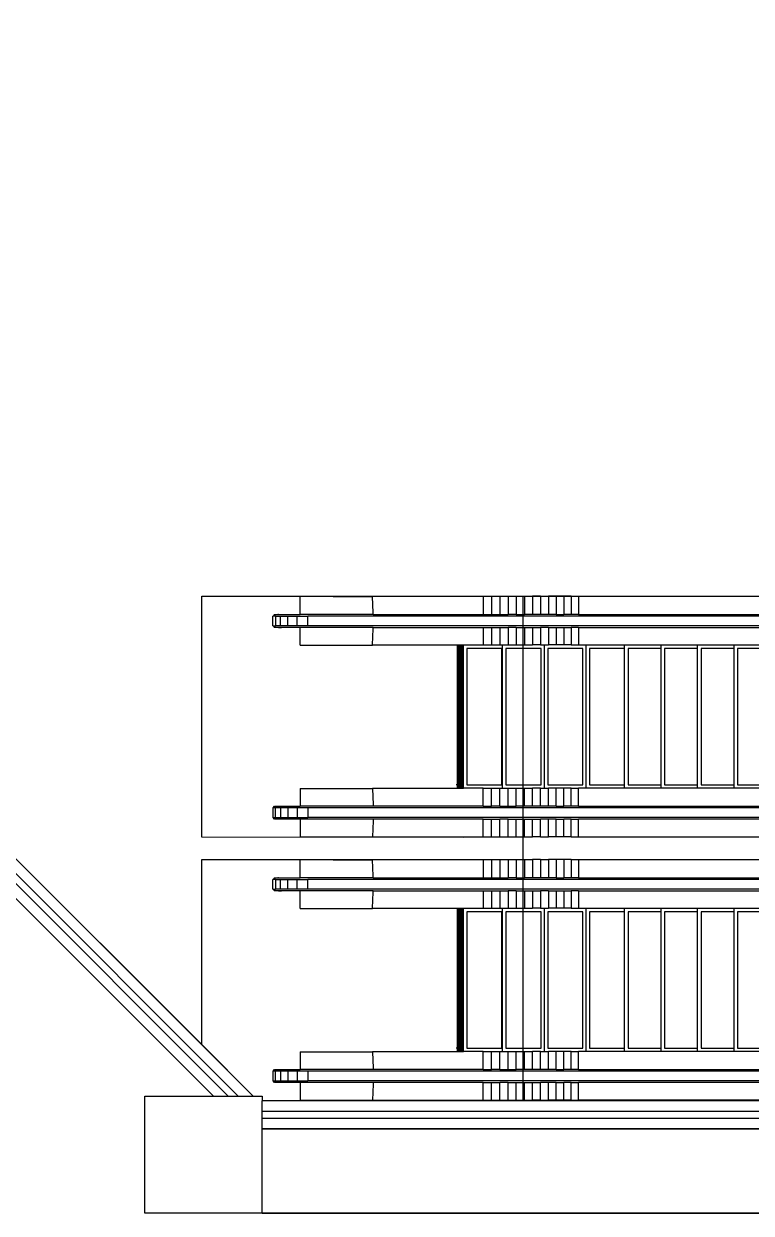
# Model space of a CAD drawing. Extents: x -81148 to 10972, y -53931 to 52487.
# Drawn here: x -34405 to -29225, y -17386 to -8911 of the extents above; entities that cross this region are included whole.
import ezdxf

# ---------------------------------------------------------------- set-up
doc = ezdxf.new("R2010")
doc.units = 0
doc.layers.get('0').update_dxf_attribs({"linetype": 'CONTINUOUS'})

msp = doc.modelspace()

# ---------------------------------------------------------------- linework, layer by layer
for p, q in [((-41707.9, -7615.7), (-33138.2, -16185.4)), ((-41707.9, -7615.7), (-32772.2, -16551.4)), ((-41707.9, -7721.8), (-32878.3, -16551.4)), ((-41707.9, -7792.5), (-32949, -16551.4)), ((-41707.9, -7898.6), (-33055, -16551.4)), ((-33138.2, -14706.4), (-33138.2, -12990.4)), ((-33138.2, -12990.4), (-33134.2, -12990.4)), ((-33134.2, -12990.4), (-32200.8, -12992)), ((-33134.2, -12990.4), (-31920.9, -12990.4)), ((-32437.2, -13120.5), (-32437.2, -12992)), ((-32200.8, -12992), (-32437.2, -12992)), ((-32200.8, -12992), (-31920.9, -12992)), ((-31920.9, -12990.4), (-31133.3, -12990.4)), ((-31920.9, -12990.4), (-31920.9, -12992)), ((-31917.2, -13107.4), (-31920.9, -12992)), ((-31133.3, -12990.4), (-31074.5, -12990.4)), ((-31133.3, -12990.4), (-31133.3, -13120.5)), ((-31074.5, -12990.4), (-31015.5, -12990.4)), ((-31074.5, -12990.4), (-31074.5, -13120.5)), ((-31015.5, -12990.4), (-30956.6, -12990.4)), ((-31015.5, -12990.4), (-31015.5, -13120.5)), ((-30956.6, -12990.4), (-30898.1, -12990.4)), ((-30956.6, -12990.4), (-30956.6, -13120.5)), ((-30898.1, -12990.4), (-30840, -12990.4)), ((-30898.1, -12990.4), (-30898.1, -13120.5)), ((-30849.2, -14838.4), (-30849.2, -12990.4)), ((-30849.2, -12990.4), (-25054.4, -12990.4)), ((-30840, -12990.4), (-30782.4, -12990.4)), ((-30840, -12990.4), (-30840, -13120.5)), ((-30725.5, -12990.4), (-30782.4, -12990.4)), ((-30782.4, -12990.4), (-30782.4, -13120.5)), ((-30725.5, -12990.4), (-30669.3, -12990.4)), ((-30725.5, -12990.4), (-30725.5, -13120.5)), ((-30614, -12990.4), (-30669.3, -12990.4)), ((-30669.3, -12990.4), (-30669.3, -13120.5)), ((-30559.7, -12990.4), (-30614, -12990.4)), ((-30614, -12990.4), (-30614, -13120.5)), ((-30559.7, -12990.4), (-30559.7, -13120.5)), ((-30506.5, -12990.4), (-30559.7, -12990.4)), ((-30506.5, -12990.4), (-30454.7, -12990.4)), ((-30506.5, -12990.4), (-30506.5, -13120.5)), ((-30454.7, -12990.4), (-30454.7, -13120.5)), ((-30454.7, -12990.4), (-19859.2, -12990.4)), ((-32628.2, -13132.1), (-32630.7, -13132.1)), ((-32630.7, -13201.3), (-32630.7, -13132.1)), ((-32620.7, -13120.5), (-32628.2, -13132.1)), ((-32613.5, -13132.1), (-32628.2, -13132.1)), ((-32613.5, -13132.1), (-32620.7, -13120.5)), ((-32620.7, -13120.5), (-32437.2, -13120.5)), ((-32613.5, -13132.1), (-32613.5, -13201.3)), ((-32613.5, -13132.1), (-32577.3, -13132.1)), ((-32590.5, -13120.5), (-32596.6, -13120.5)), ((-32577.3, -13201.3), (-32577.3, -13132.1)), ((-32577.3, -13132.1), (-32524.6, -13132.1)), ((-32524.6, -13201.3), (-32524.6, -13132.1)), ((-32524.6, -13132.1), (-32458.3, -13132.1)), ((-32458.3, -13201.3), (-32458.3, -13132.1)), ((-32458.3, -13132.1), (-32382.7, -13132.1)), ((-31917.2, -13120.5), (-32437.2, -13120.5)), ((-32382.7, -13201.3), (-32382.7, -13132.1)), ((-25902.9, -13132.1), (-32382.7, -13132.1)), ((-31917.2, -13120.5), (-31917.2, -13107.4)), ((-31917.2, -13120.5), (-31133.3, -13120.5)), ((-31133.3, -13120.5), (-31074.5, -13120.5)), ((-31074.5, -13120.5), (-31015.5, -13120.5)), ((-31015.5, -13120.5), (-30956.6, -13120.5)), ((-30898.1, -13120.5), (-30956.6, -13120.5)), ((-30898.1, -13120.5), (-30840, -13120.5)), ((-30782.4, -13120.5), (-30840, -13120.5)), ((-30725.5, -13120.5), (-30782.4, -13120.5)), ((-30669.3, -13120.5), (-30725.5, -13120.5)), ((-30614, -13120.5), (-30669.3, -13120.5)), ((-30614, -13120.5), (-30559.7, -13120.5)), ((-30506.5, -13120.5), (-30559.7, -13120.5)), ((-30454.7, -13120.5), (-30506.5, -13120.5)), ((-30454.7, -13120.5), (-25888.4, -13120.5)), ((-32630.7, -13201.3), (-32628.2, -13201.3)), ((-32628.2, -13201.3), (-32613.5, -13201.3)), ((-32628.2, -13201.3), (-32620.7, -13212.8)), ((-32620.7, -13212.8), (-32613.5, -13201.3)), ((-32437.2, -13212.8), (-32620.7, -13212.8)), ((-32577.3, -13201.3), (-32613.5, -13201.3)), ((-32590.5, -13212.8), (-32568.9, -13212.8)), ((-32524.6, -13201.3), (-32577.3, -13201.3)), ((-32458.3, -13201.3), (-32524.6, -13201.3)), ((-32382.7, -13201.3), (-32458.3, -13201.3)), ((-32437.2, -13338.1), (-32437.2, -13212.8)), ((-31917.2, -13212.8), (-32437.2, -13212.8)), ((-23783.9, -13201.3), (-32382.7, -13201.3)), ((-31917.2, -13222.8), (-31917.2, -13212.8)), ((-31917.2, -13212.8), (-31133.3, -13212.8)), ((-31133.3, -13212.8), (-31133.3, -13336.5)), ((-31133.3, -13212.8), (-31074.5, -13212.8)), ((-31074.5, -13212.8), (-31074.5, -13336.5)), ((-31074.5, -13212.8), (-31015.5, -13212.8)), ((-31015.5, -13212.8), (-31015.5, -13336.5)), ((-31015.5, -13212.8), (-30956.6, -13212.8)), ((-30956.6, -13212.8), (-30956.6, -13336.5)), ((-30898.1, -13212.8), (-30956.6, -13212.8)), ((-30898.1, -13212.8), (-30898.1, -13336.5)), ((-30898.1, -13212.8), (-30840, -13212.8)), ((-30840, -13212.8), (-30840, -13336.5)), ((-30840, -13212.8), (-30782.4, -13212.8)), ((-30782.4, -13212.8), (-30782.4, -13336.5)), ((-30782.4, -13212.8), (-30725.5, -13212.8)), ((-30725.5, -13212.8), (-30725.5, -13336.5)), ((-30669.3, -13212.8), (-30725.5, -13212.8)), ((-30669.3, -13212.8), (-30669.3, -13336.5)), ((-30669.3, -13212.8), (-30614, -13212.8)), ((-30614, -13212.8), (-30614, -13336.5)), ((-30614, -13212.8), (-30559.7, -13212.8)), ((-30559.7, -13212.8), (-30559.7, -13336.5)), ((-30559.7, -13212.8), (-30506.5, -13212.8)), ((-30506.5, -13212.8), (-30506.5, -13336.5)), ((-30454.7, -13212.8), (-30506.5, -13212.8)), ((-30454.7, -13212.8), (-30454.7, -13336.5)), ((-30454.7, -13212.8), (-23763.9, -13212.8)), ((-31920.8, -13336.5), (-31917.2, -13222.8)), ((-32437.2, -13338.1), (-31920.9, -13338.1)), ((-31920.9, -13338.1), (-31920.8, -13336.5)), ((-31920.8, -13336.5), (-31323.5, -13336.5)), ((-31323.5, -13336.5), (-31319.7, -13336.5)), ((-31319.7, -13336.5), (-31319.7, -14358.7)), ((-31319.7, -13336.5), (-31315.9, -13336.5)), ((-31315.9, -13336.5), (-31315.9, -14358.7)), ((-31315.9, -13336.5), (-31311.9, -13336.5)), ((-31311.9, -14358.7), (-31311.9, -13336.5)), ((-31311.9, -13336.5), (-31307.9, -13336.5)), ((-31307.9, -13336.5), (-31307.9, -14358.7)), ((-31307.9, -13336.5), (-31303.8, -13336.5)), ((-31303.8, -13336.5), (-31303.8, -14358.7)), ((-31303.8, -13336.5), (-31299.6, -13336.5)), ((-31299.6, -13336.5), (-31299.6, -14358.7)), ((-31299.6, -13336.5), (-31295.3, -13336.5)), ((-31295.3, -13336.5), (-31295.3, -14358.7)), ((-31295.3, -13336.5), (-31291, -13336.5)), ((-31291, -13336.5), (-31291, -14358.7)), ((-31291, -13336.5), (-31286.7, -13336.5)), ((-31286.7, -13336.5), (-31286.7, -14358.7)), ((-31286.7, -13336.5), (-31282.3, -13336.5)), ((-31282.3, -13336.5), (-31282.3, -14358.7)), ((-31282.3, -13336.5), (-31277.9, -13336.5)), ((-31277.9, -14358.7), (-31277.9, -13336.5)), ((-31277.9, -13336.5), (-31273.5, -13336.5)), ((-31273.5, -14358.7), (-31273.5, -13336.5)), ((-31273.5, -13336.5), (-31133.3, -13336.5)), ((-31249.9, -13362.2), (-31249.9, -14333)), ((-30999.9, -13362.2), (-31249.9, -13362.2)), ((-31133.3, -13336.5), (-31074.5, -13336.5)), ((-31074.5, -13336.5), (-31015.5, -13336.5)), ((-31015.5, -13336.5), (-30995.9, -13336.5)), ((-30999.9, -14333), (-30999.9, -13362.2)), ((-30995.9, -14358.7), (-30995.9, -13336.5)), ((-30995.9, -13336.5), (-30956.6, -13336.5)), ((-30970.9, -13362.2), (-30970.9, -14333)), ((-30720.9, -13362.2), (-30970.9, -13362.2)), ((-30956.6, -13336.5), (-30898.1, -13336.5)), ((-30898.1, -13336.5), (-30840, -13336.5)), ((-30840, -13336.5), (-30782.4, -13336.5)), ((-30725.5, -13336.5), (-30782.4, -13336.5)), ((-30725.5, -13336.5), (-30697.5, -13336.5)), ((-30720.9, -14333), (-30720.9, -13362.2)), ((-30697.5, -14358.7), (-30697.5, -13336.5)), ((-30697.5, -13336.5), (-30669.3, -13336.5)), ((-30672.5, -13362.2), (-30672.5, -14333)), ((-30422.5, -13362.2), (-30672.5, -13362.2)), ((-30614, -13336.5), (-30669.3, -13336.5)), ((-30559.7, -13336.5), (-30614, -13336.5)), ((-30506.5, -13336.5), (-30559.7, -13336.5)), ((-30506.5, -13336.5), (-30454.7, -13336.5)), ((-30454.7, -13336.5), (-30400.2, -13336.5)), ((-30422.5, -14333), (-30422.5, -13362.2)), ((-30400.2, -14358.7), (-30400.2, -13336.5)), ((-30400.2, -13336.5), (-30126.3, -13336.5)), ((-30375.2, -13362.2), (-30375.2, -14333)), ((-30126.3, -13362.2), (-30375.2, -13362.2)), ((-30126.3, -13336.5), (-29866.5, -13336.5)), ((-30126.3, -13362.2), (-30126.3, -13336.5)), ((-30126.3, -14333), (-30126.3, -13362.2)), ((-30101.3, -13362.2), (-30101.3, -14333)), ((-29866.5, -13362.2), (-30101.3, -13362.2)), ((-29866.5, -13336.5), (-29606.7, -13336.5)), ((-29866.5, -13362.2), (-29866.5, -13336.5)), ((-29866.5, -14333), (-29866.5, -13362.2)), ((-29841.5, -13362.2), (-29841.5, -14333)), ((-29606.7, -13362.2), (-29841.5, -13362.2)), ((-29606.7, -13336.5), (-29346.9, -13336.5)), ((-29606.7, -13362.2), (-29606.7, -13336.5)), ((-29606.7, -14333), (-29606.7, -13362.2)), ((-29581.7, -13362.2), (-29581.7, -14333)), ((-29346.9, -13362.2), (-29581.7, -13362.2)), ((-29346.9, -13336.5), (-29087, -13336.5)), ((-29346.9, -13362.2), (-29346.9, -13336.5)), ((-29346.9, -14333), (-29346.9, -13362.2)), ((-29321.9, -13362.2), (-29321.9, -14333)), ((-29087, -13362.2), (-29321.9, -13362.2)), ((-32437.2, -14360.3), (-32437.2, -14485.6)), ((-32437.2, -14360.3), (-31920.9, -14360.3)), ((-31920.9, -14360.3), (-31920.9, -14358.7)), ((-31920.9, -14358.7), (-31323.5, -14358.7)), ((-31920.9, -14360.3), (-31917.2, -14475.7)), ((-31323.5, -14333), (-31324.9, -14333)), ((-31323.5, -14358.7), (-31319.7, -14358.7)), ((-31319.7, -14358.7), (-31315.9, -14358.7)), ((-31315.9, -14358.7), (-31311.9, -14358.7)), ((-31311.9, -14358.7), (-31307.9, -14358.7)), ((-31307.9, -14358.7), (-31303.8, -14358.7)), ((-31303.8, -14358.7), (-31299.6, -14358.7)), ((-31299.6, -14358.7), (-31295.3, -14358.7)), ((-31295.3, -14358.7), (-31291, -14358.7)), ((-31291, -14358.7), (-31286.7, -14358.7)), ((-31286.7, -14358.7), (-31282.3, -14358.7)), ((-31282.3, -14358.7), (-31277.9, -14358.7)), ((-31277.9, -14358.7), (-31273.5, -14358.7)), ((-31133.3, -14358.7), (-31273.5, -14358.7)), ((-31249.9, -14333), (-30999.9, -14333)), ((-31133.3, -14358.7), (-31074.5, -14358.7)), ((-31133.3, -14485.6), (-31133.3, -14358.7)), ((-31074.5, -14358.7), (-31015.5, -14358.7)), ((-31074.5, -14485.6), (-31074.5, -14358.7)), ((-31015.5, -14485.6), (-31015.5, -14358.7)), ((-31015.5, -14358.7), (-30995.9, -14358.7)), ((-30995.9, -14358.7), (-30956.6, -14358.7)), ((-30970.9, -14333), (-30720.9, -14333)), ((-30956.6, -14358.7), (-30898.1, -14358.7)), ((-30956.6, -14485.6), (-30956.6, -14358.7)), ((-30898.1, -14358.7), (-30840, -14358.7)), ((-30898.1, -14485.6), (-30898.1, -14358.7)), ((-30840, -14358.7), (-30782.4, -14358.7)), ((-30840, -14485.6), (-30840, -14358.7)), ((-30725.5, -14358.7), (-30782.4, -14358.7)), ((-30782.4, -14485.6), (-30782.4, -14358.7)), ((-30725.5, -14485.6), (-30725.5, -14358.7)), ((-30725.5, -14358.7), (-30697.5, -14358.7)), ((-30697.5, -14358.7), (-30669.3, -14358.7)), ((-30672.5, -14333), (-30422.5, -14333)), ((-30614, -14358.7), (-30669.3, -14358.7)), ((-30669.3, -14485.6), (-30669.3, -14358.7)), ((-30559.7, -14358.7), (-30614, -14358.7)), ((-30614, -14485.6), (-30614, -14358.7)), ((-30506.5, -14358.7), (-30559.7, -14358.7)), ((-30559.7, -14485.6), (-30559.7, -14358.7)), ((-30506.5, -14358.7), (-30454.7, -14358.7)), ((-30506.5, -14485.6), (-30506.5, -14358.7)), ((-30454.7, -14485.6), (-30454.7, -14358.7)), ((-30400.2, -14358.7), (-30454.7, -14358.7)), ((-30126.3, -14358.7), (-30400.2, -14358.7)), ((-30375.2, -14333), (-30126.3, -14333)), ((-30126.3, -14358.7), (-30126.3, -14333)), ((-29866.5, -14358.7), (-30126.3, -14358.7)), ((-30101.3, -14333), (-29866.5, -14333)), ((-29866.5, -14358.7), (-29866.5, -14333)), ((-29606.7, -14358.7), (-29866.5, -14358.7)), ((-29841.5, -14333), (-29606.7, -14333)), ((-29606.7, -14358.7), (-29606.7, -14333)), ((-29346.9, -14358.7), (-29606.7, -14358.7)), ((-29581.7, -14333), (-29346.9, -14333)), ((-29346.9, -14358.7), (-29346.9, -14333)), ((-29087, -14358.7), (-29346.9, -14358.7)), ((-29321.9, -14333), (-29087, -14333)), ((-32628.2, -14497.1), (-32620.7, -14485.6)), ((-32620.7, -14485.6), (-32613.5, -14497.1)), ((-32620.7, -14485.6), (-32437.2, -14485.6)), ((-31917.2, -14485.6), (-32437.2, -14485.6)), ((-31917.2, -14475.7), (-31917.2, -14485.6)), ((-31133.3, -14485.6), (-31917.2, -14485.6)), ((-31133.3, -14485.6), (-31074.5, -14485.6)), ((-31015.5, -14485.6), (-31074.5, -14485.6)), ((-31015.5, -14485.6), (-30956.6, -14485.6)), ((-30956.6, -14485.6), (-30898.1, -14485.6)), ((-30840, -14485.6), (-30898.1, -14485.6)), ((-30782.4, -14485.6), (-30840, -14485.6)), ((-30725.5, -14485.6), (-30782.4, -14485.6)), ((-30669.3, -14485.6), (-30725.5, -14485.6)), ((-30614, -14485.6), (-30669.3, -14485.6)), ((-30614, -14485.6), (-30559.7, -14485.6)), ((-30506.5, -14485.6), (-30559.7, -14485.6)), ((-30454.7, -14485.6), (-30506.5, -14485.6)), ((-30454.7, -14485.6), (-25882.9, -14485.6)), ((-32630.7, -14497.1), (-32630.7, -14566.4)), ((-32628.2, -14497.1), (-32630.7, -14497.1)), ((-32630.7, -14566.4), (-32628.2, -14566.4)), ((-32613.5, -14497.1), (-32628.2, -14497.1)), ((-32620.7, -14577.9), (-32628.2, -14566.4)), ((-32628.2, -14566.4), (-32613.5, -14566.4)), ((-32613.5, -14566.4), (-32620.7, -14577.9)), ((-32613.5, -14566.4), (-32613.5, -14497.1)), ((-32577.3, -14497.1), (-32613.5, -14497.1)), ((-32613.5, -14566.4), (-32577.3, -14566.4)), ((-32577.3, -14497.1), (-32577.3, -14566.4)), ((-32524.6, -14497.1), (-32577.3, -14497.1)), ((-32577.3, -14566.4), (-32524.6, -14566.4)), ((-32458.3, -14497.1), (-32524.6, -14497.1)), ((-32524.6, -14497.1), (-32524.6, -14566.4)), ((-32524.6, -14566.4), (-32458.3, -14566.4)), ((-32382.7, -14497.1), (-32458.3, -14497.1)), ((-32458.3, -14497.1), (-32458.3, -14566.4)), ((-32458.3, -14566.4), (-32382.7, -14566.4)), ((-32382.7, -14497.1), (-32382.7, -14566.4)), ((-25902.9, -14497.1), (-32382.7, -14497.1)), ((-25902.9, -14566.4), (-32382.7, -14566.4)), ((-32437.2, -14577.9), (-32620.7, -14577.9)), ((-32437.2, -14577.9), (-32437.2, -14706.4)), ((-31917.2, -14577.9), (-32437.2, -14577.9)), ((-31917.2, -14591), (-31920.8, -14704.8)), ((-31917.2, -14577.9), (-31917.2, -14591)), ((-31133.3, -14577.9), (-31917.2, -14577.9)), ((-31133.3, -14704.8), (-31133.3, -14577.9)), ((-31133.3, -14577.9), (-31074.5, -14577.9)), ((-31074.5, -14704.8), (-31074.5, -14577.9)), ((-31074.5, -14577.9), (-31015.5, -14577.9)), ((-31015.5, -14704.8), (-31015.5, -14577.9)), ((-30956.6, -14577.9), (-31015.5, -14577.9)), ((-30956.6, -14704.8), (-30956.6, -14577.9)), ((-30956.6, -14577.9), (-30898.1, -14577.9)), ((-30898.1, -14704.8), (-30898.1, -14577.9)), ((-30898.1, -14577.9), (-30840, -14577.9)), ((-30840, -14704.8), (-30840, -14577.9)), ((-30840, -14577.9), (-30782.4, -14577.9)), ((-30782.4, -14704.8), (-30782.4, -14577.9)), ((-30782.4, -14577.9), (-30725.5, -14577.9)), ((-30725.5, -14704.8), (-30725.5, -14577.9)), ((-30669.3, -14577.9), (-30725.5, -14577.9)), ((-30669.3, -14704.8), (-30669.3, -14577.9)), ((-30614, -14577.9), (-30669.3, -14577.9)), ((-30614, -14704.8), (-30614, -14577.9)), ((-30614, -14577.9), (-30559.7, -14577.9)), ((-30559.7, -14704.8), (-30559.7, -14577.9)), ((-30506.5, -14577.9), (-30559.7, -14577.9)), ((-30506.5, -14704.8), (-30506.5, -14577.9)), ((-30506.5, -14577.9), (-30454.7, -14577.9)), ((-30454.7, -14704.8), (-30454.7, -14577.9)), ((-25882.9, -14577.9), (-30454.7, -14577.9)), ((-31274.9, -14709.4), (-33138.2, -14706.4)), ((-31920.9, -14706.4), (-32437.2, -14706.4)), ((-31920.8, -14704.8), (-31920.9, -14706.4)), ((-31920.8, -14704.8), (-31274.9, -14704.8)), ((-31274.9, -14704.8), (-31274.9, -14709.4)), ((-31274.9, -14704.8), (-31133.3, -14704.8)), ((-31133.3, -14704.8), (-31074.5, -14704.8)), ((-31074.5, -14704.8), (-31015.5, -14704.8)), ((-31015.5, -14704.8), (-30956.6, -14704.8)), ((-30956.6, -14704.8), (-30898.1, -14704.8)), ((-30898.1, -14704.8), (-30840, -14704.8)), ((-30840, -14704.8), (-30782.4, -14704.8)), ((-30725.5, -14704.8), (-30782.4, -14704.8)), ((-30725.5, -14704.8), (-30669.3, -14704.8)), ((-30614, -14704.8), (-30669.3, -14704.8)), ((-30559.7, -14704.8), (-30614, -14704.8)), ((-30506.5, -14704.8), (-30559.7, -14704.8)), ((-30506.5, -14704.8), (-30454.7, -14704.8)), ((-30454.7, -14704.8), (-19859.2, -14704.8)), ((-33138.2, -16185.4), (-33138.2, -14866.7)), ((-33138.2, -14866.7), (-33134.2, -14866.7)), ((-33134.2, -14866.7), (-32200.8, -14868.3)), ((-33134.2, -14866.7), (-31920.9, -14866.7)), ((-32437.2, -14996.8), (-32437.2, -14868.3)), ((-32200.8, -14868.3), (-32437.2, -14868.3)), ((-32200.8, -14868.3), (-31920.9, -14868.3)), ((-31920.9, -14866.7), (-31133.3, -14866.7)), ((-31920.9, -14866.7), (-31920.9, -14868.3)), ((-31917.2, -14983.7), (-31920.9, -14868.3)), ((-31133.3, -14866.7), (-31074.5, -14866.7)), ((-31133.3, -14866.7), (-31133.3, -14996.8)), ((-31074.5, -14866.7), (-31015.5, -14866.7)), ((-31074.5, -14866.7), (-31074.5, -14996.8)), ((-31015.5, -14866.7), (-30956.6, -14866.7)), ((-31015.5, -14866.7), (-31015.5, -14996.8)), ((-30956.6, -14866.7), (-30898.1, -14866.7)), ((-30956.6, -14866.7), (-30956.6, -14996.8)), ((-30898.1, -14866.7), (-30840, -14866.7)), ((-30898.1, -14866.7), (-30898.1, -14996.8)), ((-30849.2, -16586.4), (-30849.2, -14838.4)), ((-30840, -14866.7), (-30782.4, -14866.7)), ((-30840, -14866.7), (-30840, -14996.8)), ((-30725.5, -14866.7), (-30782.4, -14866.7)), ((-30782.4, -14866.7), (-30782.4, -14996.8)), ((-30725.5, -14866.7), (-30669.3, -14866.7)), ((-30725.5, -14866.7), (-30725.5, -14996.8)), ((-30614, -14866.7), (-30669.3, -14866.7)), ((-30669.3, -14866.7), (-30669.3, -14996.8)), ((-30559.7, -14866.7), (-30614, -14866.7)), ((-30614, -14866.7), (-30614, -14996.8)), ((-30559.7, -14866.7), (-30559.7, -14996.8)), ((-30506.5, -14866.7), (-30559.7, -14866.7)), ((-30506.5, -14866.7), (-30454.7, -14866.7)), ((-30506.5, -14866.7), (-30506.5, -14996.8)), ((-30454.7, -14866.7), (-30454.7, -14996.8)), ((-30454.7, -14866.7), (-19859.2, -14866.7)), ((-32620.7, -14996.8), (-32628.2, -15008.4)), ((-32613.5, -15008.4), (-32620.7, -14996.8)), ((-32620.7, -14996.8), (-32437.2, -14996.8)), ((-32590.5, -14996.8), (-32596.6, -14996.8)), ((-31917.2, -14996.8), (-32437.2, -14996.8)), ((-31917.2, -14996.8), (-31917.2, -14983.7)), ((-31917.2, -14996.8), (-31133.3, -14996.8)), ((-31133.3, -14996.8), (-31074.5, -14996.8)), ((-31074.5, -14996.8), (-31015.5, -14996.8)), ((-31015.5, -14996.8), (-30956.6, -14996.8)), ((-30898.1, -14996.8), (-30956.6, -14996.8)), ((-30898.1, -14996.8), (-30840, -14996.8)), ((-30782.4, -14996.8), (-30840, -14996.8)), ((-30725.5, -14996.8), (-30782.4, -14996.8)), ((-30669.3, -14996.8), (-30725.5, -14996.8)), ((-30614, -14996.8), (-30669.3, -14996.8)), ((-30614, -14996.8), (-30559.7, -14996.8)), ((-30506.5, -14996.8), (-30559.7, -14996.8)), ((-30454.7, -14996.8), (-30506.5, -14996.8)), ((-30454.7, -14996.8), (-25888.4, -14996.8)), ((-32628.2, -15008.4), (-32630.7, -15008.4)), ((-32630.7, -15077.6), (-32630.7, -15008.4)), ((-32630.7, -15077.6), (-32628.2, -15077.6)), ((-32613.5, -15008.4), (-32628.2, -15008.4)), ((-32628.2, -15077.6), (-32613.5, -15077.6)), ((-32628.2, -15077.6), (-32620.7, -15089.1)), ((-32620.7, -15089.1), (-32613.5, -15077.6)), ((-32613.5, -15008.4), (-32613.5, -15077.6)), ((-32613.5, -15008.4), (-32577.3, -15008.4)), ((-32577.3, -15077.6), (-32613.5, -15077.6)), ((-32577.3, -15077.6), (-32577.3, -15008.4)), ((-32577.3, -15008.4), (-32524.6, -15008.4)), ((-32524.6, -15077.6), (-32577.3, -15077.6)), ((-32524.6, -15077.6), (-32524.6, -15008.4)), ((-32524.6, -15008.4), (-32458.3, -15008.4)), ((-32458.3, -15077.6), (-32524.6, -15077.6)), ((-32458.3, -15077.6), (-32458.3, -15008.4)), ((-32458.3, -15008.4), (-32382.7, -15008.4)), ((-32382.7, -15077.6), (-32458.3, -15077.6)), ((-32382.7, -15077.6), (-32382.7, -15008.4)), ((-25902.9, -15008.4), (-32382.7, -15008.4)), ((-23783.9, -15077.6), (-32382.7, -15077.6)), ((-32437.2, -15089.1), (-32620.7, -15089.1)), ((-32590.5, -15089.1), (-32568.9, -15089.1)), ((-32437.2, -15214.5), (-32437.2, -15089.1)), ((-31917.2, -15089.1), (-32437.2, -15089.1)), ((-31920.8, -15212.9), (-31917.2, -15099.1)), ((-31917.2, -15099.1), (-31917.2, -15089.1)), ((-31917.2, -15089.1), (-31133.3, -15089.1)), ((-31133.3, -15089.1), (-31133.3, -15212.9)), ((-31133.3, -15089.1), (-31074.5, -15089.1)), ((-31074.5, -15089.1), (-31074.5, -15212.9)), ((-31074.5, -15089.1), (-31015.5, -15089.1)), ((-31015.5, -15089.1), (-31015.5, -15212.9)), ((-31015.5, -15089.1), (-30956.6, -15089.1)), ((-30956.6, -15089.1), (-30956.6, -15212.9)), ((-30898.1, -15089.1), (-30956.6, -15089.1)), ((-30898.1, -15089.1), (-30898.1, -15212.9)), ((-30898.1, -15089.1), (-30840, -15089.1)), ((-30840, -15089.1), (-30840, -15212.9)), ((-30840, -15089.1), (-30782.4, -15089.1)), ((-30782.4, -15089.1), (-30782.4, -15212.9)), ((-30782.4, -15089.1), (-30725.5, -15089.1)), ((-30725.5, -15089.1), (-30725.5, -15212.9)), ((-30669.3, -15089.1), (-30725.5, -15089.1)), ((-30669.3, -15089.1), (-30669.3, -15212.9)), ((-30669.3, -15089.1), (-30614, -15089.1)), ((-30614, -15089.1), (-30614, -15212.9)), ((-30614, -15089.1), (-30559.7, -15089.1)), ((-30559.7, -15089.1), (-30559.7, -15212.9)), ((-30559.7, -15089.1), (-30506.5, -15089.1)), ((-30506.5, -15089.1), (-30506.5, -15212.9)), ((-30454.7, -15089.1), (-30506.5, -15089.1)), ((-30454.7, -15089.1), (-30454.7, -15212.9)), ((-30454.7, -15089.1), (-23763.9, -15089.1)), ((-32437.2, -15214.5), (-31920.9, -15214.5)), ((-31920.9, -15214.5), (-31920.8, -15212.9)), ((-31920.8, -15212.9), (-31323.5, -15212.9)), ((-31323.5, -15212.9), (-31319.7, -15212.9)), ((-31319.7, -15212.9), (-31319.7, -16235)), ((-31319.7, -15212.9), (-31315.9, -15212.9)), ((-31315.9, -15212.9), (-31315.9, -16235)), ((-31315.9, -15212.9), (-31311.9, -15212.9)), ((-31311.9, -16235), (-31311.9, -15212.9)), ((-31311.9, -15212.9), (-31307.9, -15212.9)), ((-31307.9, -15212.9), (-31307.9, -16235)), ((-31307.9, -15212.9), (-31303.8, -15212.9)), ((-31303.8, -15212.9), (-31303.8, -16235)), ((-31303.8, -15212.9), (-31299.6, -15212.9)), ((-31299.6, -15212.9), (-31299.6, -16235)), ((-31299.6, -15212.9), (-31295.3, -15212.9)), ((-31295.3, -15212.9), (-31295.3, -16235)), ((-31295.3, -15212.9), (-31291, -15212.9)), ((-31291, -15212.9), (-31291, -16235)), ((-31291, -15212.9), (-31286.7, -15212.9)), ((-31286.7, -15212.9), (-31286.7, -16235)), ((-31286.7, -15212.9), (-31282.3, -15212.9)), ((-31282.3, -15212.9), (-31282.3, -16235)), ((-31282.3, -15212.9), (-31277.9, -15212.9)), ((-31277.9, -16235), (-31277.9, -15212.9)), ((-31277.9, -15212.9), (-31273.5, -15212.9)), ((-31273.5, -16235), (-31273.5, -15212.9)), ((-31273.5, -15212.9), (-31133.3, -15212.9)), ((-31249.9, -15238.5), (-31249.9, -16209.4)), ((-30999.9, -15238.5), (-31249.9, -15238.5)), ((-31133.3, -15212.9), (-31074.5, -15212.9)), ((-31074.5, -15212.9), (-31015.5, -15212.9)), ((-31015.5, -15212.9), (-30995.9, -15212.9)), ((-30999.9, -16209.4), (-30999.9, -15238.5)), ((-30995.9, -16235), (-30995.9, -15212.9)), ((-30995.9, -15212.9), (-30956.6, -15212.9)), ((-30970.9, -15238.5), (-30970.9, -16209.4)), ((-30720.9, -15238.5), (-30970.9, -15238.5)), ((-30956.6, -15212.9), (-30898.1, -15212.9)), ((-30898.1, -15212.9), (-30840, -15212.9)), ((-30840, -15212.9), (-30782.4, -15212.9)), ((-30725.5, -15212.9), (-30782.4, -15212.9)), ((-30725.5, -15212.9), (-30697.5, -15212.9)), ((-30720.9, -16209.4), (-30720.9, -15238.5)), ((-30697.5, -16235), (-30697.5, -15212.9)), ((-30697.5, -15212.9), (-30669.3, -15212.9)), ((-30672.5, -15238.5), (-30672.5, -16209.4)), ((-30422.5, -15238.5), (-30672.5, -15238.5)), ((-30614, -15212.9), (-30669.3, -15212.9)), ((-30559.7, -15212.9), (-30614, -15212.9)), ((-30506.5, -15212.9), (-30559.7, -15212.9)), ((-30506.5, -15212.9), (-30454.7, -15212.9)), ((-30454.7, -15212.9), (-30400.2, -15212.9)), ((-30422.5, -16209.4), (-30422.5, -15238.5)), ((-30400.2, -16235), (-30400.2, -15212.9)), ((-30400.2, -15212.9), (-30126.3, -15212.9)), ((-30375.2, -15238.5), (-30375.2, -16209.4)), ((-30126.3, -15238.5), (-30375.2, -15238.5)), ((-30126.3, -15212.9), (-29866.5, -15212.9)), ((-30126.3, -15238.5), (-30126.3, -15212.9)), ((-30126.3, -16209.4), (-30126.3, -15238.5)), ((-30101.3, -15238.5), (-30101.3, -16209.4)), ((-29866.5, -15238.5), (-30101.3, -15238.5)), ((-29866.5, -15212.9), (-29606.7, -15212.9)), ((-29866.5, -15238.5), (-29866.5, -15212.9)), ((-29866.5, -16209.4), (-29866.5, -15238.5)), ((-29841.5, -15238.5), (-29841.5, -16209.4)), ((-29606.7, -15238.5), (-29841.5, -15238.5)), ((-29606.7, -15212.9), (-29346.9, -15212.9)), ((-29606.7, -15238.5), (-29606.7, -15212.9)), ((-29606.7, -16209.4), (-29606.7, -15238.5)), ((-29581.7, -15238.5), (-29581.7, -16209.4)), ((-29346.9, -15238.5), (-29581.7, -15238.5)), ((-29346.9, -15212.9), (-29087, -15212.9)), ((-29346.9, -15238.5), (-29346.9, -15212.9)), ((-29346.9, -16209.4), (-29346.9, -15238.5)), ((-29321.9, -15238.5), (-29321.9, -16209.4)), ((-29087, -15238.5), (-29321.9, -15238.5)), ((-32772.2, -16551.4), (-33138.2, -16185.4)), ((-32437.2, -16236.6), (-32437.2, -16361.9)), ((-32437.2, -16236.6), (-31920.9, -16236.6)), ((-31920.9, -16236.6), (-31920.9, -16235)), ((-31920.9, -16235), (-31323.5, -16235)), ((-31920.9, -16236.6), (-31917.2, -16352)), ((-31323.5, -16209.4), (-31324.9, -16209.4)), ((-31323.5, -16235), (-31319.7, -16235)), ((-31319.7, -16235), (-31315.9, -16235)), ((-31315.9, -16235), (-31311.9, -16235)), ((-31311.9, -16235), (-31307.9, -16235)), ((-31307.9, -16235), (-31303.8, -16235)), ((-31303.8, -16235), (-31299.6, -16235)), ((-31299.6, -16235), (-31295.3, -16235)), ((-31295.3, -16235), (-31291, -16235)), ((-31291, -16235), (-31286.7, -16235)), ((-31286.7, -16235), (-31282.3, -16235)), ((-31282.3, -16235), (-31277.9, -16235)), ((-31277.9, -16235), (-31273.5, -16235)), ((-31133.3, -16235), (-31273.5, -16235)), ((-31249.9, -16209.4), (-30999.9, -16209.4)), ((-31133.3, -16235), (-31074.5, -16235)), ((-31133.3, -16361.9), (-31133.3, -16235)), ((-31074.5, -16235), (-31015.5, -16235)), ((-31074.5, -16361.9), (-31074.5, -16235)), ((-31015.5, -16361.9), (-31015.5, -16235)), ((-31015.5, -16235), (-30995.9, -16235)), ((-30995.9, -16235), (-30956.6, -16235)), ((-30970.9, -16209.4), (-30720.9, -16209.4)), ((-30956.6, -16235), (-30898.1, -16235)), ((-30956.6, -16361.9), (-30956.6, -16235)), ((-30898.1, -16235), (-30840, -16235)), ((-30898.1, -16361.9), (-30898.1, -16235)), ((-30840, -16235), (-30782.4, -16235)), ((-30840, -16361.9), (-30840, -16235)), ((-30725.5, -16235), (-30782.4, -16235)), ((-30782.4, -16361.9), (-30782.4, -16235)), ((-30725.5, -16361.9), (-30725.5, -16235)), ((-30725.5, -16235), (-30697.5, -16235)), ((-30697.5, -16235), (-30669.3, -16235)), ((-30672.5, -16209.4), (-30422.5, -16209.4)), ((-30614, -16235), (-30669.3, -16235)), ((-30669.3, -16361.9), (-30669.3, -16235)), ((-30559.7, -16235), (-30614, -16235)), ((-30614, -16361.9), (-30614, -16235)), ((-30506.5, -16235), (-30559.7, -16235)), ((-30559.7, -16361.9), (-30559.7, -16235)), ((-30506.5, -16235), (-30454.7, -16235)), ((-30506.5, -16361.9), (-30506.5, -16235)), ((-30454.7, -16361.9), (-30454.7, -16235)), ((-30400.2, -16235), (-30454.7, -16235)), ((-30126.3, -16235), (-30400.2, -16235)), ((-30375.2, -16209.4), (-30126.3, -16209.4)), ((-30126.3, -16235), (-30126.3, -16209.4)), ((-29866.5, -16235), (-30126.3, -16235)), ((-30101.3, -16209.4), (-29866.5, -16209.4)), ((-29866.5, -16235), (-29866.5, -16209.4)), ((-29606.7, -16235), (-29866.5, -16235)), ((-29841.5, -16209.4), (-29606.7, -16209.4)), ((-29606.7, -16235), (-29606.7, -16209.4)), ((-29346.9, -16235), (-29606.7, -16235)), ((-29581.7, -16209.4), (-29346.9, -16209.4)), ((-29346.9, -16235), (-29346.9, -16209.4)), ((-29087, -16235), (-29346.9, -16235)), ((-29321.9, -16209.4), (-29087, -16209.4)), ((-31917.2, -16352), (-31917.2, -16361.9)), ((-32630.7, -16373.5), (-32630.7, -16442.7)), ((-32628.2, -16373.5), (-32630.7, -16373.5)), ((-32628.2, -16373.5), (-32620.7, -16361.9)), ((-32613.5, -16373.5), (-32628.2, -16373.5)), ((-32620.7, -16361.9), (-32613.5, -16373.5)), ((-32620.7, -16361.9), (-32437.2, -16361.9)), ((-32613.5, -16442.7), (-32613.5, -16373.5)), ((-32577.3, -16373.5), (-32613.5, -16373.5)), ((-32577.3, -16373.5), (-32577.3, -16442.7)), ((-32524.6, -16373.5), (-32577.3, -16373.5)), ((-32458.3, -16373.5), (-32524.6, -16373.5)), ((-32524.6, -16373.5), (-32524.6, -16442.7)), ((-32382.7, -16373.5), (-32458.3, -16373.5)), ((-32458.3, -16373.5), (-32458.3, -16442.7)), ((-31917.2, -16361.9), (-32437.2, -16361.9)), ((-32382.7, -16373.5), (-32382.7, -16442.7)), ((-25902.9, -16373.5), (-32382.7, -16373.5)), ((-31133.3, -16361.9), (-31917.2, -16361.9)), ((-31133.3, -16361.9), (-31074.5, -16361.9)), ((-31015.5, -16361.9), (-31074.5, -16361.9)), ((-31015.5, -16361.9), (-30956.6, -16361.9)), ((-30956.6, -16361.9), (-30898.1, -16361.9)), ((-30840, -16361.9), (-30898.1, -16361.9)), ((-30782.4, -16361.9), (-30840, -16361.9)), ((-30725.5, -16361.9), (-30782.4, -16361.9)), ((-30669.3, -16361.9), (-30725.5, -16361.9)), ((-30614, -16361.9), (-30669.3, -16361.9)), ((-30614, -16361.9), (-30559.7, -16361.9)), ((-30506.5, -16361.9), (-30559.7, -16361.9)), ((-30454.7, -16361.9), (-30506.5, -16361.9)), ((-30454.7, -16361.9), (-25882.9, -16361.9)), ((-32630.7, -16442.7), (-32628.2, -16442.7)), ((-32620.7, -16454.2), (-32628.2, -16442.7)), ((-32628.2, -16442.7), (-32613.5, -16442.7)), ((-32613.5, -16442.7), (-32620.7, -16454.2)), ((-32437.2, -16454.2), (-32620.7, -16454.2)), ((-32613.5, -16442.7), (-32577.3, -16442.7)), ((-32577.3, -16442.7), (-32524.6, -16442.7)), ((-32524.6, -16442.7), (-32458.3, -16442.7)), ((-32458.3, -16442.7), (-32382.7, -16442.7)), ((-32437.2, -16454.2), (-32437.2, -16582.7)), ((-31917.2, -16454.2), (-32437.2, -16454.2)), ((-25902.9, -16442.7), (-32382.7, -16442.7)), ((-31917.2, -16467.3), (-31920.8, -16581.1)), ((-31917.2, -16454.2), (-31917.2, -16467.3)), ((-31133.3, -16454.2), (-31917.2, -16454.2)), ((-31133.3, -16581.1), (-31133.3, -16454.2)), ((-31133.3, -16454.2), (-31074.5, -16454.2)), ((-31074.5, -16581.1), (-31074.5, -16454.2)), ((-31074.5, -16454.2), (-31015.5, -16454.2)), ((-31015.5, -16581.1), (-31015.5, -16454.2)), ((-30956.6, -16454.2), (-31015.5, -16454.2)), ((-30956.6, -16581.1), (-30956.6, -16454.2)), ((-30956.6, -16454.2), (-30898.1, -16454.2)), ((-30898.1, -16581.1), (-30898.1, -16454.2)), ((-30898.1, -16454.2), (-30840, -16454.2)), ((-30840, -16581.1), (-30840, -16454.2)), ((-30840, -16454.2), (-30782.4, -16454.2)), ((-30782.4, -16581.1), (-30782.4, -16454.2)), ((-30782.4, -16454.2), (-30725.5, -16454.2)), ((-30725.5, -16581.1), (-30725.5, -16454.2)), ((-30669.3, -16454.2), (-30725.5, -16454.2)), ((-30669.3, -16581.1), (-30669.3, -16454.2)), ((-30614, -16454.2), (-30669.3, -16454.2)), ((-30614, -16581.1), (-30614, -16454.2)), ((-30614, -16454.2), (-30559.7, -16454.2)), ((-30559.7, -16581.1), (-30559.7, -16454.2)), ((-30506.5, -16454.2), (-30559.7, -16454.2)), ((-30506.5, -16581.1), (-30506.5, -16454.2)), ((-30506.5, -16454.2), (-30454.7, -16454.2)), ((-30454.7, -16581.1), (-30454.7, -16454.2)), ((-25882.9, -16454.2), (-30454.7, -16454.2)), ((-33542.9, -17386.4), (-33542.9, -16551.4)), ((-33542.9, -16551.4), (-32772.2, -16551.4)), ((-32772.2, -16551.4), (-32707.9, -16551.4)), ((-32707.9, -16551.4), (-32707.9, -16583.4)), ((-31274.9, -16585.7), (-32707.9, -16583.4)), ((-32707.9, -16583.4), (-32707.9, -16586.4)), ((-32707.9, -16786.4), (-32707.9, -16586.4)), ((-24542.9, -16586.4), (-32707.9, -16586.4)), ((-24542.9, -16586.4), (-32707.9, -16586.4)), ((-31920.9, -16582.7), (-32437.2, -16582.7)), ((-31920.8, -16581.1), (-31920.9, -16582.7)), ((-31920.8, -16581.1), (-31274.9, -16581.1)), ((-31274.9, -16581.1), (-31274.9, -16585.7)), ((-31274.9, -16581.1), (-31133.3, -16581.1)), ((-31133.3, -16581.1), (-31074.5, -16581.1)), ((-31074.5, -16581.1), (-31015.5, -16581.1)), ((-31015.5, -16581.1), (-30956.6, -16581.1)), ((-30956.6, -16581.1), (-30898.1, -16581.1)), ((-30898.1, -16581.1), (-30840, -16581.1)), ((-24542.9, -16586.4), (-30849.2, -16586.4)), ((-30840, -16581.1), (-30782.4, -16581.1)), ((-30725.5, -16581.1), (-30782.4, -16581.1)), ((-30725.5, -16581.1), (-30669.3, -16581.1)), ((-30614, -16581.1), (-30669.3, -16581.1)), ((-30559.7, -16581.1), (-30614, -16581.1)), ((-30506.5, -16581.1), (-30559.7, -16581.1)), ((-30506.5, -16581.1), (-30454.7, -16581.1)), ((-24542.9, -16581.1), (-30454.7, -16581.1)), ((-24542.9, -16661.4), (-32707.9, -16661.4)), ((-24542.9, -16711.4), (-32707.9, -16711.4)), ((-32707.9, -16786.4), (-24542.9, -16786.4)), ((-32707.9, -17386.4), (-32707.9, -16786.4)), ((-24542.9, -16786.4), (-32707.9, -16786.4)), ((-24542.9, -16786.4), (-32707.9, -16786.4)), ((-32707.9, -17386.4), (-33542.9, -17386.4)), ((-24542.9, -17386.4), (-32707.9, -17386.4)), ((-32707.9, -17386.4), (-24507.9, -17386.4))]:
    msp.add_line(p, q)

doc.saveas('drawing.dxf')
